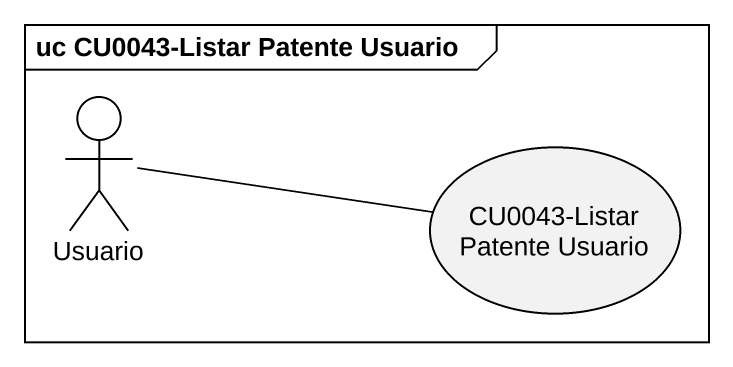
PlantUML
@startuml
mainframe uc CU0043-Listar Patente Usuario
actor Usuario
usecase "CU0043-Listar Patente Usuario" as CU0043_Listar_Patente
Usuario -right- CU0043_Listar_Patente
@enduml
